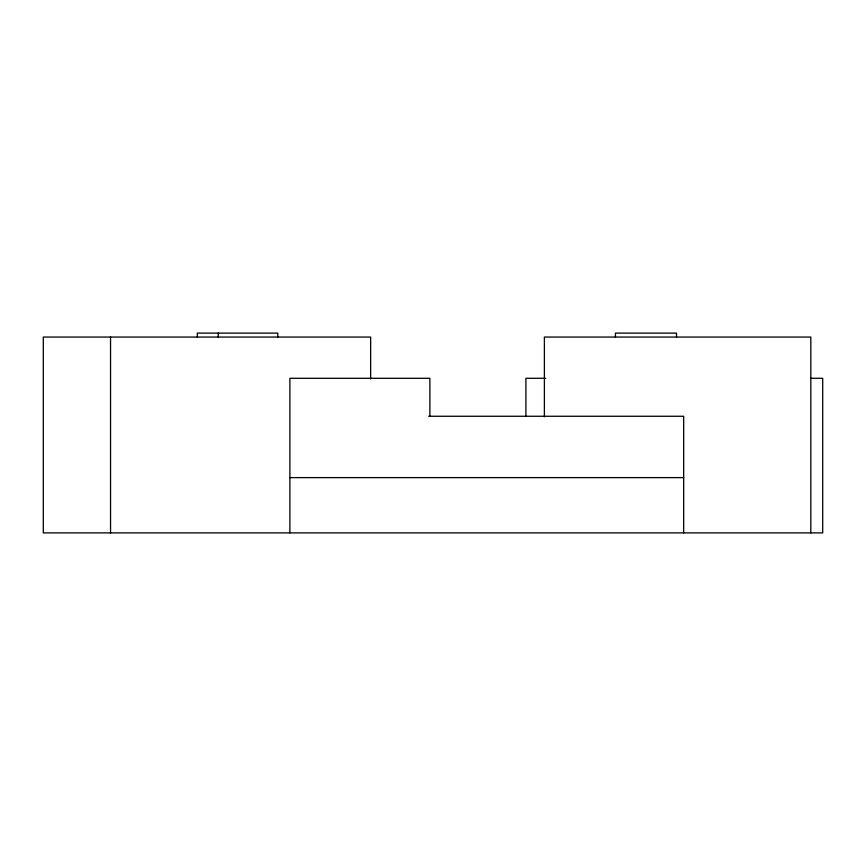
<?xml version="1.0" encoding="UTF-8"?>
<svg xmlns="http://www.w3.org/2000/svg" width="866" height="866" viewBox="0 0 866 866"><rect width="100%" height="100%" fill="white"/><g stroke="black" fill="none" stroke-linecap="round" stroke-linejoin="round"><path stroke-width="1.3" d="M545.753 378.29L525.9 378.29L525.9 416.265M810.522 378.29L822.7 378.29L822.7 532.893L43.3 532.893L43.3 337.058L370.648 337.058L370.648 378.951M428.692 416.265L683.675 416.265L683.675 532.893M289.894 477.621L683.675 477.621M810.814 532.893L810.814 337.058L544.389 337.058L544.389 416.741M676.519 337.058L676.519 333.107L615.423 333.107L615.423 337.058M429.893 416.265L429.893 378.29L289.894 378.29L289.894 532.893M277.78 337.058L277.78 333.107L197.329 333.107L197.329 337.058M218.254 333.107L218.254 337.058M110.545 337.058L110.545 532.893"/></g></svg>
